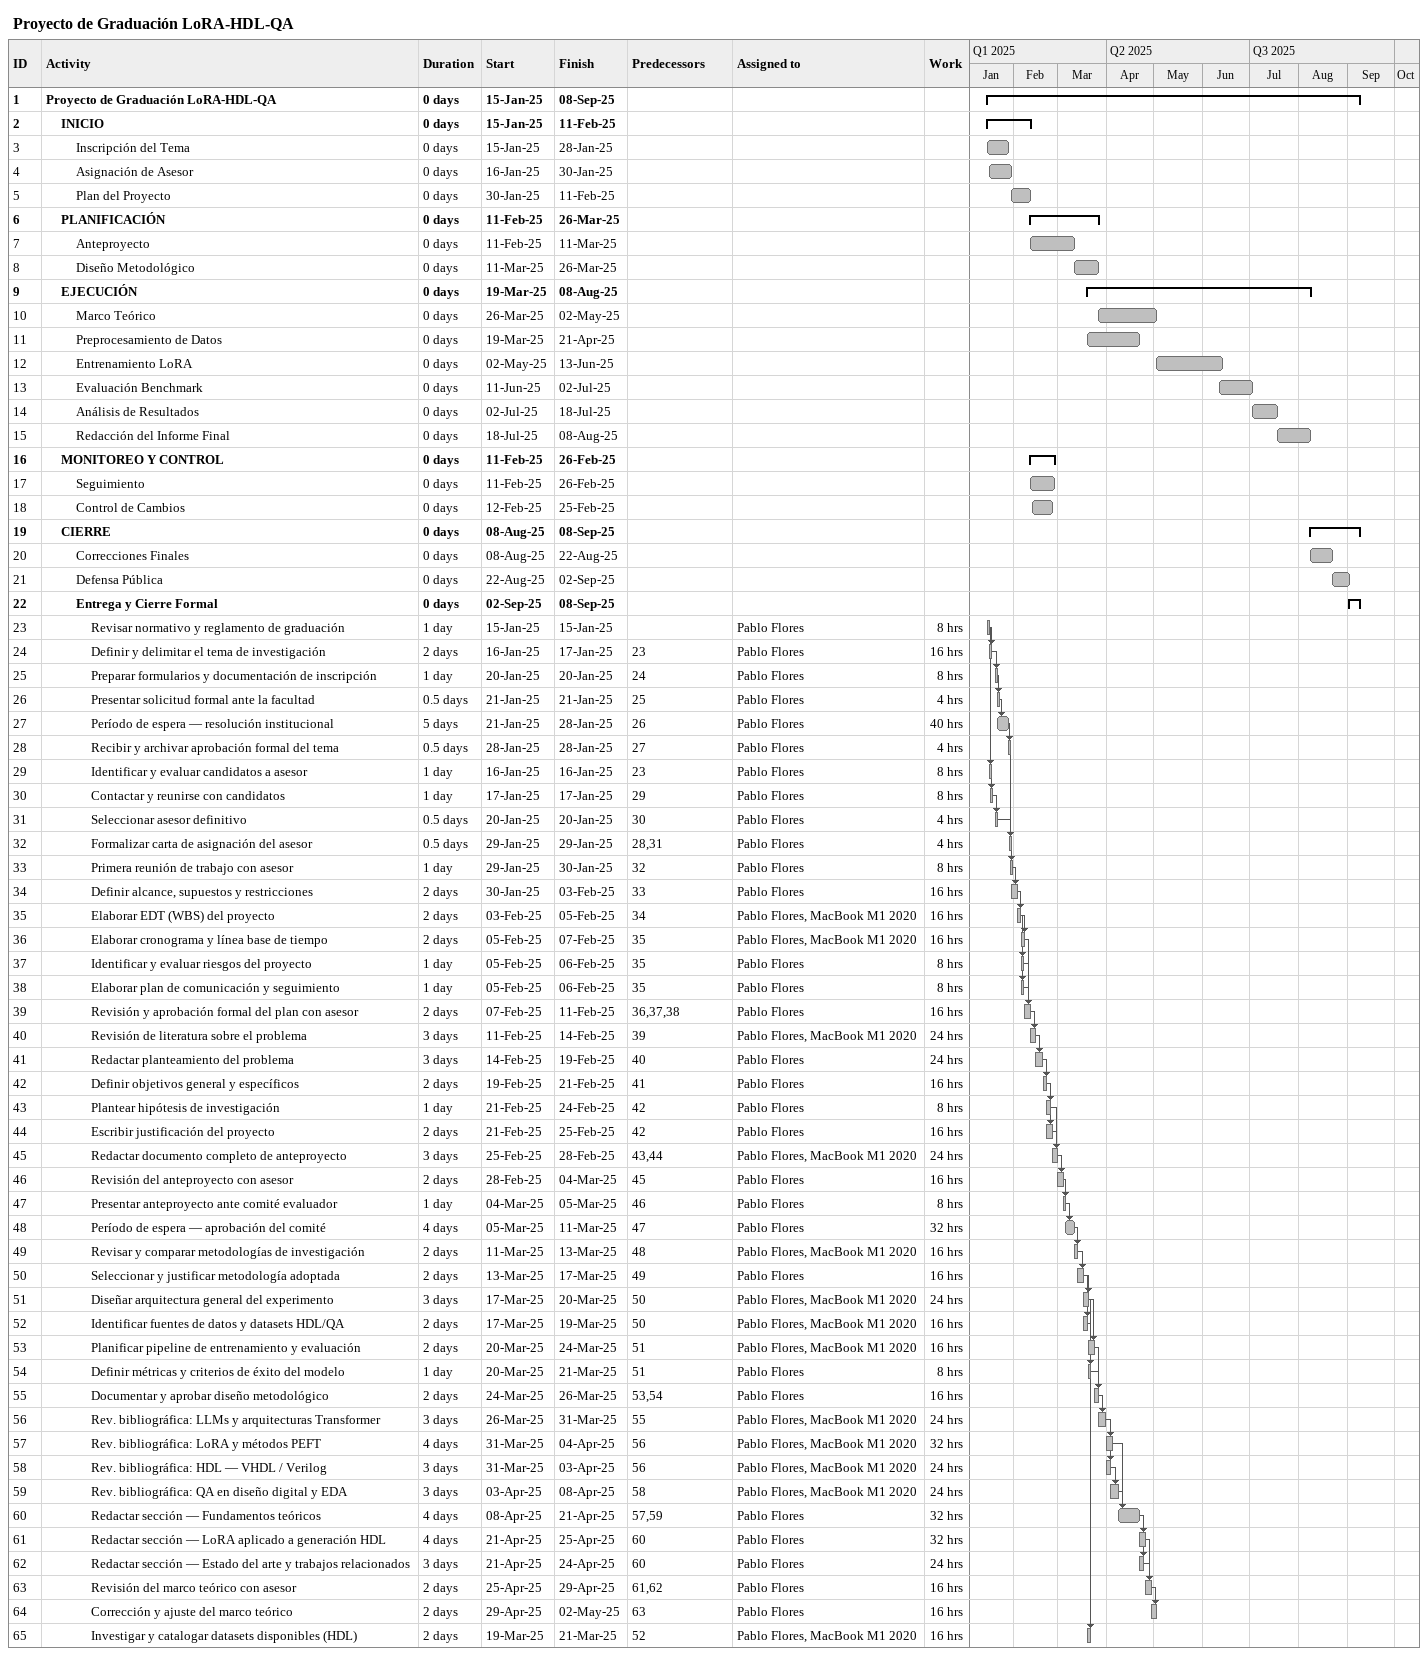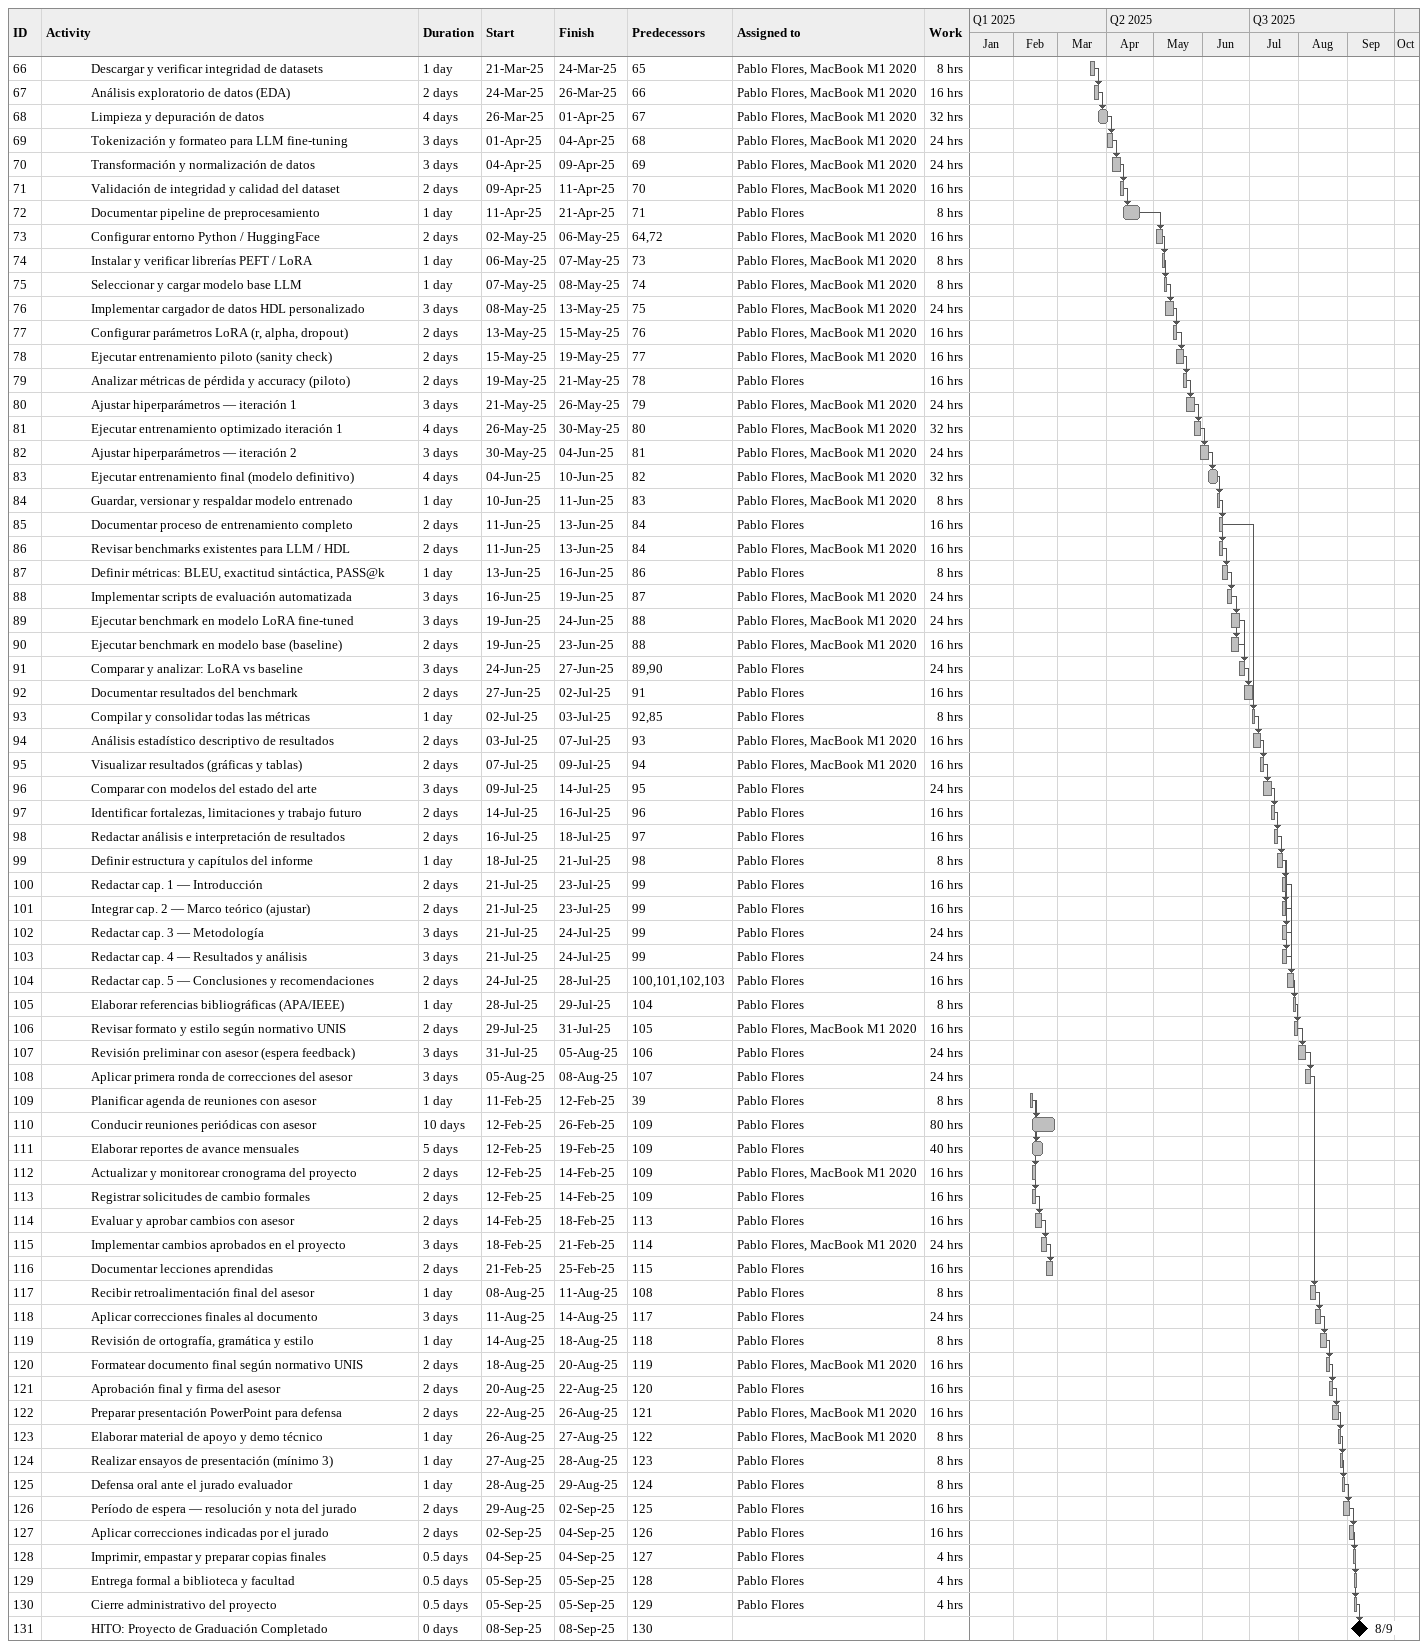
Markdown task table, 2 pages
Proyecto de Graduación LoRA-HDL-QA

| ID | Level | Task | Duration | Start | Finish | Predecessors | Resources | Work (h) |
|---|---|---|---|---|---|---|---|---|
| 1 | 1 | **Proyecto de Graduación LoRA-HDL-QA** | 0d | 2025-01-15 | 2025-09-08 |  |  |  |
| 2 | 2 | **INICIO** | 0d | 2025-01-15 | 2025-02-11 |  |  |  |
| 3 | 3 | Inscripción del Tema | 0d | 2025-01-15 | 2025-01-28 |  |  |  |
| 4 | 3 | Asignación de Asesor | 0d | 2025-01-16 | 2025-01-30 |  |  |  |
| 5 | 3 | Plan del Proyecto | 0d | 2025-01-30 | 2025-02-11 |  |  |  |
| 6 | 2 | **PLANIFICACIÓN** | 0d | 2025-02-11 | 2025-03-26 |  |  |  |
| 7 | 3 | Anteproyecto | 0d | 2025-02-11 | 2025-03-11 |  |  |  |
| 8 | 3 | Diseño Metodológico | 0d | 2025-03-11 | 2025-03-26 |  |  |  |
| 9 | 2 | **EJECUCIÓN** | 0d | 2025-03-19 | 2025-08-08 |  |  |  |
| 10 | 3 | Marco Teórico | 0d | 2025-03-26 | 2025-05-02 |  |  |  |
| 11 | 3 | Preprocesamiento de Datos | 0d | 2025-03-19 | 2025-04-21 |  |  |  |
| 12 | 3 | Entrenamiento LoRA | 0d | 2025-05-02 | 2025-06-13 |  |  |  |
| 13 | 3 | Evaluación Benchmark | 0d | 2025-06-11 | 2025-07-02 |  |  |  |
| 14 | 3 | Análisis de Resultados | 0d | 2025-07-02 | 2025-07-18 |  |  |  |
| 15 | 3 | Redacción del Informe Final | 0d | 2025-07-18 | 2025-08-08 |  |  |  |
| 16 | 2 | **MONITOREO Y CONTROL** | 0d | 2025-02-11 | 2025-02-26 |  |  |  |
| 17 | 3 | Seguimiento | 0d | 2025-02-11 | 2025-02-26 |  |  |  |
| 18 | 3 | Control de Cambios | 0d | 2025-02-12 | 2025-02-25 |  |  |  |
| 19 | 2 | **CIERRE** | 0d | 2025-08-08 | 2025-09-08 |  |  |  |
| 20 | 3 | Correcciones Finales | 0d | 2025-08-08 | 2025-08-22 |  |  |  |
| 21 | 3 | Defensa Pública | 0d | 2025-08-22 | 2025-09-02 |  |  |  |
| 22 | 3 | **Entrega y Cierre Formal** | 0d | 2025-09-02 | 2025-09-08 |  |  |  |
| 23 | 4 | Revisar normativo y reglamento de graduación | 1d | 2025-01-15 | 2025-01-15 |  | Pablo Flores | 8 |
| 24 | 4 | Definir y delimitar el tema de investigación | 2d | 2025-01-16 | 2025-01-17 | 23 | Pablo Flores | 16 |
| 25 | 4 | Preparar formularios y documentación de inscripción | 1d | 2025-01-20 | 2025-01-20 | 24 | Pablo Flores | 8 |
| 26 | 4 | Presentar solicitud formal ante la facultad | 0.5d | 2025-01-21 | 2025-01-21 | 25 | Pablo Flores | 4 |
| 27 | 4 | Período de espera — resolución institucional | 5d | 2025-01-21 | 2025-01-28 | 26 | Pablo Flores | 40 |
| 28 | 4 | Recibir y archivar aprobación formal del tema | 0.5d | 2025-01-28 | 2025-01-28 | 27 | Pablo Flores | 4 |
| 29 | 4 | Identificar y evaluar candidatos a asesor | 1d | 2025-01-16 | 2025-01-16 | 23 | Pablo Flores | 8 |
| 30 | 4 | Contactar y reunirse con candidatos | 1d | 2025-01-17 | 2025-01-17 | 29 | Pablo Flores | 8 |
| 31 | 4 | Seleccionar asesor definitivo | 0.5d | 2025-01-20 | 2025-01-20 | 30 | Pablo Flores | 4 |
| 32 | 4 | Formalizar carta de asignación del asesor | 0.5d | 2025-01-29 | 2025-01-29 | 28, 31 | Pablo Flores | 4 |
| 33 | 4 | Primera reunión de trabajo con asesor | 1d | 2025-01-29 | 2025-01-30 | 32 | Pablo Flores | 8 |
| 34 | 4 | Definir alcance, supuestos y restricciones | 2d | 2025-01-30 | 2025-02-03 | 33 | Pablo Flores | 16 |
| 35 | 4 | Elaborar EDT (WBS) del proyecto | 2d | 2025-02-03 | 2025-02-05 | 34 | Pablo Flores, MacBook M1 2020 | 16 |
| 36 | 4 | Elaborar cronograma y línea base de tiempo | 2d | 2025-02-05 | 2025-02-07 | 35 | Pablo Flores, MacBook M1 2020 | 16 |
| 37 | 4 | Identificar y evaluar riesgos del proyecto | 1d | 2025-02-05 | 2025-02-06 | 35 | Pablo Flores | 8 |
| 38 | 4 | Elaborar plan de comunicación y seguimiento | 1d | 2025-02-05 | 2025-02-06 | 35 | Pablo Flores | 8 |
| 39 | 4 | Revisión y aprobación formal del plan con asesor | 2d | 2025-02-07 | 2025-02-11 | 36, 37, 38 | Pablo Flores | 16 |
| 40 | 4 | Revisión de literatura sobre el problema | 3d | 2025-02-11 | 2025-02-14 | 39 | Pablo Flores, MacBook M1 2020 | 24 |
| 41 | 4 | Redactar planteamiento del problema | 3d | 2025-02-14 | 2025-02-19 | 40 | Pablo Flores | 24 |
| 42 | 4 | Definir objetivos general y específicos | 2d | 2025-02-19 | 2025-02-21 | 41 | Pablo Flores | 16 |
| 43 | 4 | Plantear hipótesis de investigación | 1d | 2025-02-21 | 2025-02-24 | 42 | Pablo Flores | 8 |
| 44 | 4 | Escribir justificación del proyecto | 2d | 2025-02-21 | 2025-02-25 | 42 | Pablo Flores | 16 |
| 45 | 4 | Redactar documento completo de anteproyecto | 3d | 2025-02-25 | 2025-02-28 | 43, 44 | Pablo Flores, MacBook M1 2020 | 24 |
| 46 | 4 | Revisión del anteproyecto con asesor | 2d | 2025-02-28 | 2025-03-04 | 45 | Pablo Flores | 16 |
| 47 | 4 | Presentar anteproyecto ante comité evaluador | 1d | 2025-03-04 | 2025-03-05 | 46 | Pablo Flores | 8 |
| 48 | 4 | Período de espera — aprobación del comité | 4d | 2025-03-05 | 2025-03-11 | 47 | Pablo Flores | 32 |
| 49 | 4 | Revisar y comparar metodologías de investigación | 2d | 2025-03-11 | 2025-03-13 | 48 | Pablo Flores, MacBook M1 2020 | 16 |
| 50 | 4 | Seleccionar y justificar metodología adoptada | 2d | 2025-03-13 | 2025-03-17 | 49 | Pablo Flores | 16 |
| 51 | 4 | Diseñar arquitectura general del experimento | 3d | 2025-03-17 | 2025-03-20 | 50 | Pablo Flores, MacBook M1 2020 | 24 |
| 52 | 4 | Identificar fuentes de datos y datasets HDL/QA | 2d | 2025-03-17 | 2025-03-19 | 50 | Pablo Flores, MacBook M1 2020 | 16 |
| 53 | 4 | Planificar pipeline de entrenamiento y evaluación | 2d | 2025-03-20 | 2025-03-24 | 51 | Pablo Flores, MacBook M1 2020 | 16 |
| 54 | 4 | Definir métricas y criterios de éxito del modelo | 1d | 2025-03-20 | 2025-03-21 | 51 | Pablo Flores | 8 |
| 55 | 4 | Documentar y aprobar diseño metodológico | 2d | 2025-03-24 | 2025-03-26 | 53, 54 | Pablo Flores | 16 |
| 56 | 4 | Rev. bibliográfica: LLMs y arquitecturas Transformer | 3d | 2025-03-26 | 2025-03-31 | 55 | Pablo Flores, MacBook M1 2020 | 24 |
| 57 | 4 | Rev. bibliográfica: LoRA y métodos PEFT | 4d | 2025-03-31 | 2025-04-04 | 56 | Pablo Flores, MacBook M1 2020 | 32 |
| 58 | 4 | Rev. bibliográfica: HDL — VHDL / Verilog | 3d | 2025-03-31 | 2025-04-03 | 56 | Pablo Flores, MacBook M1 2020 | 24 |
| 59 | 4 | Rev. bibliográfica: QA en diseño digital y EDA | 3d | 2025-04-03 | 2025-04-08 | 58 | Pablo Flores, MacBook M1 2020 | 24 |
| 60 | 4 | Redactar sección — Fundamentos teóricos | 4d | 2025-04-08 | 2025-04-21 | 57, 59 | Pablo Flores | 32 |
| 61 | 4 | Redactar sección — LoRA aplicado a generación HDL | 4d | 2025-04-21 | 2025-04-25 | 60 | Pablo Flores | 32 |
| 62 | 4 | Redactar sección — Estado del arte y trabajos relacionados | 3d | 2025-04-21 | 2025-04-24 | 60 | Pablo Flores | 24 |
| 63 | 4 | Revisión del marco teórico con asesor | 2d | 2025-04-25 | 2025-04-29 | 61, 62 | Pablo Flores | 16 |
| 64 | 4 | Corrección y ajuste del marco teórico | 2d | 2025-04-29 | 2025-05-02 | 63 | Pablo Flores | 16 |
| 65 | 4 | Investigar y catalogar datasets disponibles (HDL) | 2d | 2025-03-19 | 2025-03-21 | 52 | Pablo Flores, MacBook M1 2020 | 16 |
| 66 | 4 | Descargar y verificar integridad de datasets | 1d | 2025-03-21 | 2025-03-24 | 65 | Pablo Flores, MacBook M1 2020 | 8 |
| 67 | 4 | Análisis exploratorio de datos (EDA) | 2d | 2025-03-24 | 2025-03-26 | 66 | Pablo Flores, MacBook M1 2020 | 16 |
| 68 | 4 | Limpieza y depuración de datos | 4d | 2025-03-26 | 2025-04-01 | 67 | Pablo Flores, MacBook M1 2020 | 32 |
| 69 | 4 | Tokenización y formateo para LLM fine-tuning | 3d | 2025-04-01 | 2025-04-04 | 68 | Pablo Flores, MacBook M1 2020 | 24 |
| 70 | 4 | Transformación y normalización de datos | 3d | 2025-04-04 | 2025-04-09 | 69 | Pablo Flores, MacBook M1 2020 | 24 |
| 71 | 4 | Validación de integridad y calidad del dataset | 2d | 2025-04-09 | 2025-04-11 | 70 | Pablo Flores, MacBook M1 2020 | 16 |
| 72 | 4 | Documentar pipeline de preprocesamiento | 1d | 2025-04-11 | 2025-04-21 | 71 | Pablo Flores | 8 |
| 73 | 4 | Configurar entorno Python / HuggingFace | 2d | 2025-05-02 | 2025-05-06 | 64, 72 | Pablo Flores, MacBook M1 2020 | 16 |
| 74 | 4 | Instalar y verificar librerías PEFT / LoRA | 1d | 2025-05-06 | 2025-05-07 | 73 | Pablo Flores, MacBook M1 2020 | 8 |
| 75 | 4 | Seleccionar y cargar modelo base LLM | 1d | 2025-05-07 | 2025-05-08 | 74 | Pablo Flores, MacBook M1 2020 | 8 |
| 76 | 4 | Implementar cargador de datos HDL personalizado | 3d | 2025-05-08 | 2025-05-13 | 75 | Pablo Flores, MacBook M1 2020 | 24 |
| 77 | 4 | Configurar parámetros LoRA (r, alpha, dropout) | 2d | 2025-05-13 | 2025-05-15 | 76 | Pablo Flores, MacBook M1 2020 | 16 |
| 78 | 4 | Ejecutar entrenamiento piloto (sanity check) | 2d | 2025-05-15 | 2025-05-19 | 77 | Pablo Flores, MacBook M1 2020 | 16 |
| 79 | 4 | Analizar métricas de pérdida y accuracy (piloto) | 2d | 2025-05-19 | 2025-05-21 | 78 | Pablo Flores | 16 |
| 80 | 4 | Ajustar hiperparámetros — iteración 1 | 3d | 2025-05-21 | 2025-05-26 | 79 | Pablo Flores, MacBook M1 2020 | 24 |
| 81 | 4 | Ejecutar entrenamiento optimizado iteración 1 | 4d | 2025-05-26 | 2025-05-30 | 80 | Pablo Flores, MacBook M1 2020 | 32 |
| 82 | 4 | Ajustar hiperparámetros — iteración 2 | 3d | 2025-05-30 | 2025-06-04 | 81 | Pablo Flores, MacBook M1 2020 | 24 |
| 83 | 4 | Ejecutar entrenamiento final (modelo definitivo) | 4d | 2025-06-04 | 2025-06-10 | 82 | Pablo Flores, MacBook M1 2020 | 32 |
| 84 | 4 | Guardar, versionar y respaldar modelo entrenado | 1d | 2025-06-10 | 2025-06-11 | 83 | Pablo Flores, MacBook M1 2020 | 8 |
| 85 | 4 | Documentar proceso de entrenamiento completo | 2d | 2025-06-11 | 2025-06-13 | 84 | Pablo Flores | 16 |
| 86 | 4 | Revisar benchmarks existentes para LLM / HDL | 2d | 2025-06-11 | 2025-06-13 | 84 | Pablo Flores, MacBook M1 2020 | 16 |
| 87 | 4 | Definir métricas: BLEU, exactitud sintáctica, PASS@k | 1d | 2025-06-13 | 2025-06-16 | 86 | Pablo Flores | 8 |
| 88 | 4 | Implementar scripts de evaluación automatizada | 3d | 2025-06-16 | 2025-06-19 | 87 | Pablo Flores, MacBook M1 2020 | 24 |
| 89 | 4 | Ejecutar benchmark en modelo LoRA fine-tuned | 3d | 2025-06-19 | 2025-06-24 | 88 | Pablo Flores, MacBook M1 2020 | 24 |
| 90 | 4 | Ejecutar benchmark en modelo base (baseline) | 2d | 2025-06-19 | 2025-06-23 | 88 | Pablo Flores, MacBook M1 2020 | 16 |
| 91 | 4 | Comparar y analizar: LoRA vs baseline | 3d | 2025-06-24 | 2025-06-27 | 89, 90 | Pablo Flores | 24 |
| 92 | 4 | Documentar resultados del benchmark | 2d | 2025-06-27 | 2025-07-02 | 91 | Pablo Flores | 16 |
| 93 | 4 | Compilar y consolidar todas las métricas | 1d | 2025-07-02 | 2025-07-03 | 92, 85 | Pablo Flores | 8 |
| 94 | 4 | Análisis estadístico descriptivo de resultados | 2d | 2025-07-03 | 2025-07-07 | 93 | Pablo Flores, MacBook M1 2020 | 16 |
| 95 | 4 | Visualizar resultados (gráficas y tablas) | 2d | 2025-07-07 | 2025-07-09 | 94 | Pablo Flores, MacBook M1 2020 | 16 |
| 96 | 4 | Comparar con modelos del estado del arte | 3d | 2025-07-09 | 2025-07-14 | 95 | Pablo Flores | 24 |
| 97 | 4 | Identificar fortalezas, limitaciones y trabajo futuro | 2d | 2025-07-14 | 2025-07-16 | 96 | Pablo Flores | 16 |
| 98 | 4 | Redactar análisis e interpretación de resultados | 2d | 2025-07-16 | 2025-07-18 | 97 | Pablo Flores | 16 |
| 99 | 4 | Definir estructura y capítulos del informe | 1d | 2025-07-18 | 2025-07-21 | 98 | Pablo Flores | 8 |
| 100 | 4 | Redactar cap. 1 — Introducción | 2d | 2025-07-21 | 2025-07-23 | 99 | Pablo Flores | 16 |
| 101 | 4 | Integrar cap. 2 — Marco teórico (ajustar) | 2d | 2025-07-21 | 2025-07-23 | 99 | Pablo Flores | 16 |
| 102 | 4 | Redactar cap. 3 — Metodología | 3d | 2025-07-21 | 2025-07-24 | 99 | Pablo Flores | 24 |
| 103 | 4 | Redactar cap. 4 — Resultados y análisis | 3d | 2025-07-21 | 2025-07-24 | 99 | Pablo Flores | 24 |
| 104 | 4 | Redactar cap. 5 — Conclusiones y recomendaciones | 2d | 2025-07-24 | 2025-07-28 | 100, 101, 102, 103 | Pablo Flores | 16 |
| 105 | 4 | Elaborar referencias bibliográficas (APA/IEEE) | 1d | 2025-07-28 | 2025-07-29 | 104 | Pablo Flores | 8 |
| 106 | 4 | Revisar formato y estilo según normativo UNIS | 2d | 2025-07-29 | 2025-07-31 | 105 | Pablo Flores, MacBook M1 2020 | 16 |
| 107 | 4 | Revisión preliminar con asesor (espera feedback) | 3d | 2025-07-31 | 2025-08-05 | 106 | Pablo Flores | 24 |
| 108 | 4 | Aplicar primera ronda de correcciones del asesor | 3d | 2025-08-05 | 2025-08-08 | 107 | Pablo Flores | 24 |
| 109 | 4 | Planificar agenda de reuniones con asesor | 1d | 2025-02-11 | 2025-02-12 | 39 | Pablo Flores | 8 |
| 110 | 4 | Conducir reuniones periódicas con asesor | 10d | 2025-02-12 | 2025-02-26 | 109 | Pablo Flores | 80 |
| 111 | 4 | Elaborar reportes de avance mensuales | 5d | 2025-02-12 | 2025-02-19 | 109 | Pablo Flores | 40 |
| 112 | 4 | Actualizar y monitorear cronograma del proyecto | 2d | 2025-02-12 | 2025-02-14 | 109 | Pablo Flores, MacBook M1 2020 | 16 |
| 113 | 4 | Registrar solicitudes de cambio formales | 2d | 2025-02-12 | 2025-02-14 | 109 | Pablo Flores | 16 |
| 114 | 4 | Evaluar y aprobar cambios con asesor | 2d | 2025-02-14 | 2025-02-18 | 113 | Pablo Flores | 16 |
| 115 | 4 | Implementar cambios aprobados en el proyecto | 3d | 2025-02-18 | 2025-02-21 | 114 | Pablo Flores, MacBook M1 2020 | 24 |
| 116 | 4 | Documentar lecciones aprendidas | 2d | 2025-02-21 | 2025-02-25 | 115 | Pablo Flores | 16 |
| 117 | 4 | Recibir retroalimentación final del asesor | 1d | 2025-08-08 | 2025-08-11 | 108 | Pablo Flores | 8 |
| 118 | 4 | Aplicar correcciones finales al documento | 3d | 2025-08-11 | 2025-08-14 | 117 | Pablo Flores | 24 |
| 119 | 4 | Revisión de ortografía, gramática y estilo | 1d | 2025-08-14 | 2025-08-18 | 118 | Pablo Flores | 8 |
| 120 | 4 | Formatear documento final según normativo UNIS | 2d | 2025-08-18 | 2025-08-20 | 119 | Pablo Flores, MacBook M1 2020 | 16 |
| 121 | 4 | Aprobación final y firma del asesor | 2d | 2025-08-20 | 2025-08-22 | 120 | Pablo Flores | 16 |
| 122 | 4 | Preparar presentación PowerPoint para defensa | 2d | 2025-08-22 | 2025-08-26 | 121 | Pablo Flores, MacBook M1 2020 | 16 |
| 123 | 4 | Elaborar material de apoyo y demo técnico | 1d | 2025-08-26 | 2025-08-27 | 122 | Pablo Flores, MacBook M1 2020 | 8 |
| 124 | 4 | Realizar ensayos de presentación (mínimo 3) | 1d | 2025-08-27 | 2025-08-28 | 123 | Pablo Flores | 8 |
| 125 | 4 | Defensa oral ante el jurado evaluador | 1d | 2025-08-28 | 2025-08-29 | 124 | Pablo Flores | 8 |
| 126 | 4 | Período de espera — resolución y nota del jurado | 2d | 2025-08-29 | 2025-09-02 | 125 | Pablo Flores | 16 |
| 127 | 4 | Aplicar correcciones indicadas por el jurado | 2d | 2025-09-02 | 2025-09-04 | 126 | Pablo Flores | 16 |
| 128 | 4 | Imprimir, empastar y preparar copias finales | 0.5d | 2025-09-04 | 2025-09-04 | 127 | Pablo Flores | 4 |
| 129 | 4 | Entrega formal a biblioteca y facultad | 0.5d | 2025-09-05 | 2025-09-05 | 128 | Pablo Flores | 4 |
| 130 | 4 | Cierre administrativo del proyecto | 0.5d | 2025-09-05 | 2025-09-05 | 129 | Pablo Flores | 4 |
| 131 | 4 | HITO: Proyecto de Graduación Completado | 0d | 2025-09-08 | 2025-09-08 | 130 |  |  |
